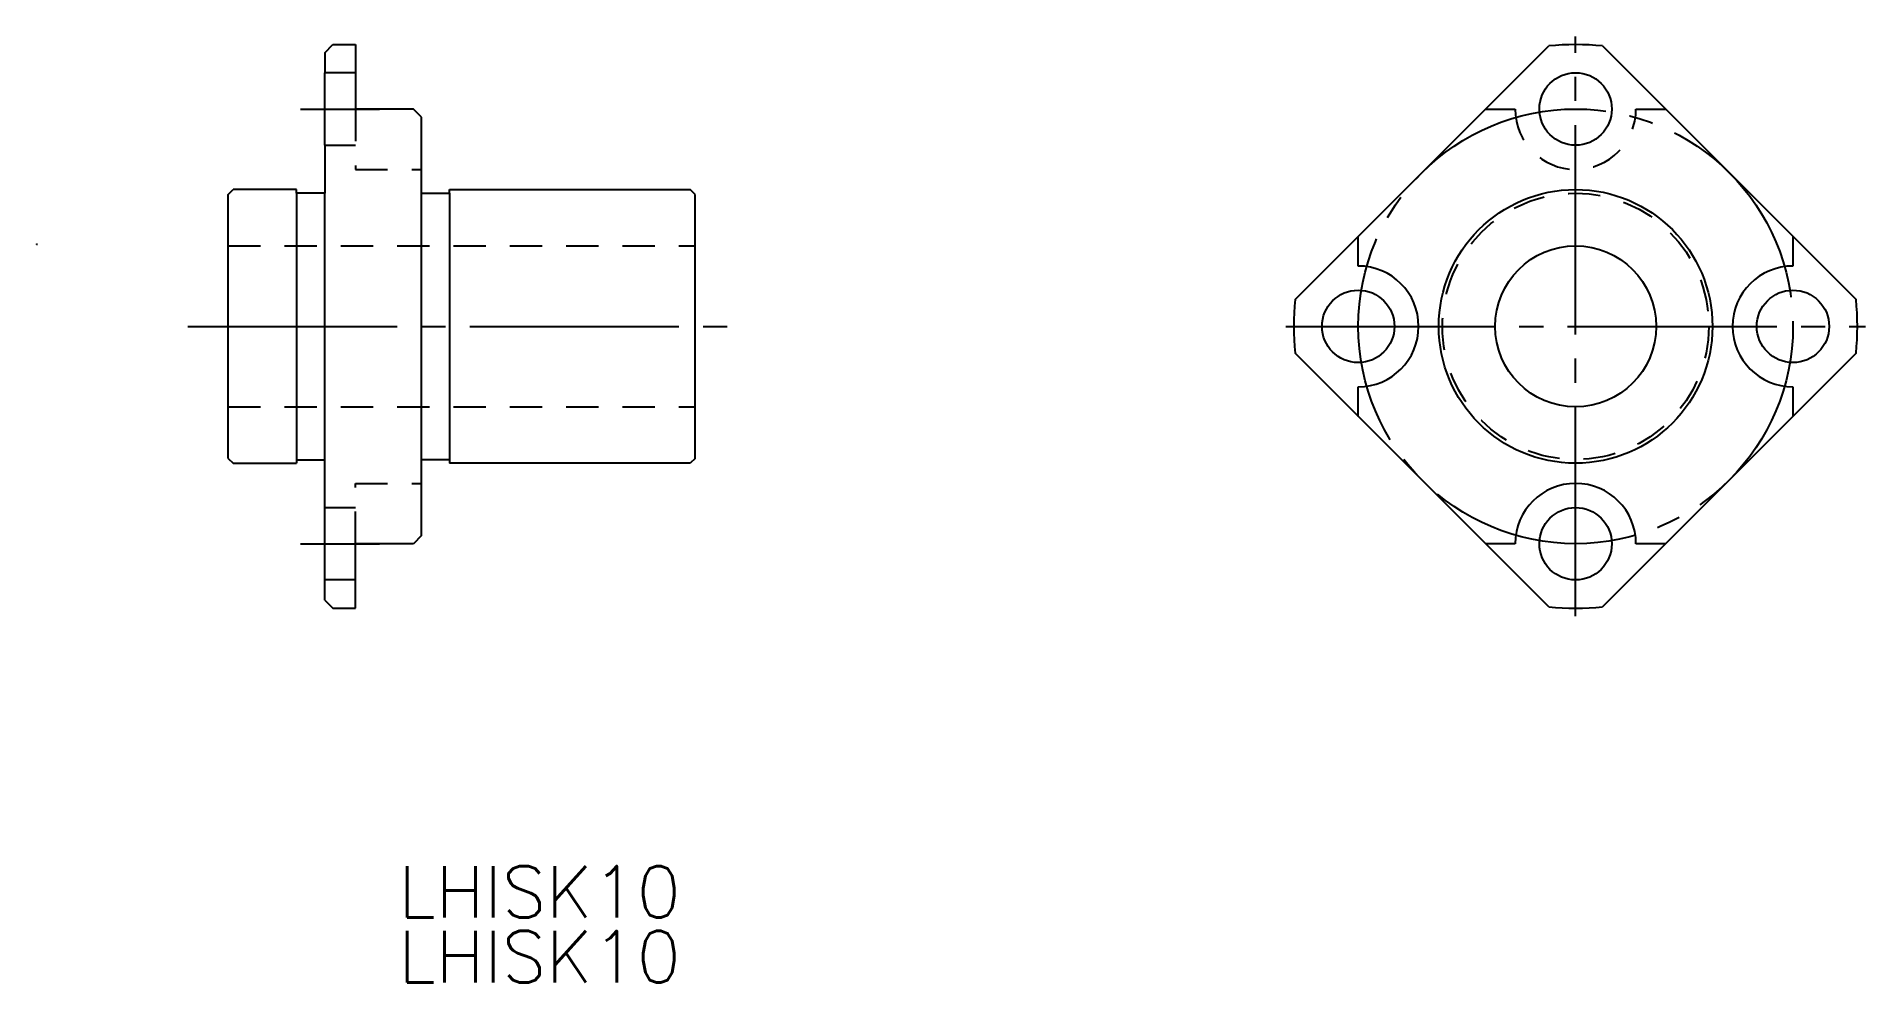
# Model space of a CAD drawing. Extents: x 116 to 229, y 151 to 210.
import ezdxf

# ---------------------------------------------------------------- set-up
doc = ezdxf.new("R2010")
doc.units = 0
doc.linetypes.add('CENTER', pattern=[17.5, 13, -1.5, 1.5, -1.5])
doc.linetypes.add('DASHED', pattern=[3.5, 2, -1.5])
doc.layers.get('0').update_dxf_attribs({"linetype": 'CONTINUOUS'})
doc.layers.add('CENTER', color=1, linetype='CENTER')
doc.styles.get("Standard").update_dxf_attribs({"font": 'txt.shx', "bigfont": '@extfont2.shx'})

msp = doc.modelspace()

# ---------------------------------------------------------------- linework, layer by layer
at = {"color": 7, "linetype": 'CONTINUOUS'}
for p, q in [((133.5, 208.66), (134, 209.16)), ((134, 209.16), (135.4, 209.16)), ((135.4, 209.16), (135.4, 205.16)), ((193.77, 193.33), (209.52, 209.08)), ((212.86, 209.08), (228.61, 193.33)), ((133.5, 208.66), (133.5, 207.41)), ((133.5, 202.91), (133.5, 207.41)), ((139, 205.16), (135.4, 205.16)), ((139.5, 204.65), (139, 205.16)), ((139.5, 178.67), (139.5, 204.65)), ((133.5, 202.91), (133.5, 200.96)), ((127.5, 199.86), (127.8, 200.16)), ((131.75, 200.16), (127.8, 200.16)), ((131.75, 199.93), (131.75, 200.16)), ((131.75, 199.93), (131.75, 183.16)), ((133.5, 199.93), (131.75, 199.93)), ((133.5, 200.96), (133.5, 199.93)), ((133.5, 174.66), (133.5, 199.93)), ((139.5, 199.93), (141.25, 199.93)), ((141.25, 200.16), (156.2, 200.16)), ((141.25, 199.93), (141.25, 200.16)), ((141.25, 199.93), (141.25, 183.16)), ((156.5, 199.86), (156.2, 200.16)), ((127.5, 183.46), (127.5, 199.86)), ((156.5, 183.46), (156.5, 199.86)), ((115.6, 196.78), (115.6, 196.75)), ((115.65, 196.75), (115.6, 196.75)), ((197.69, 195.41), (197.69, 197.25)), ((224.69, 197.25), (224.69, 195.41)), ((209.52, 174.24), (193.77, 189.99)), ((228.61, 189.99), (212.86, 174.24)), ((197.69, 186.07), (197.69, 187.91)), ((224.69, 187.91), (224.69, 186.07)), ((127.5, 183.46), (127.8, 183.16)), ((127.8, 183.16), (131.75, 183.16)), ((131.75, 183.38), (133.5, 183.38)), ((141.25, 183.38), (139.5, 183.38)), ((156.2, 183.16), (141.25, 183.16)), ((156.5, 183.46), (156.2, 183.16)), ((139.5, 178.67), (139, 178.16)), ((139, 178.16), (135.4, 178.16)), ((135.4, 174.16), (135.4, 178.16)), ((207.44, 178.16), (205.6, 178.16)), ((216.78, 178.16), (214.94, 178.16)), ((133.5, 174.66), (134, 174.16)), ((134, 174.16), (135.4, 174.16))]:
    msp.add_line(p, q, dxfattribs=at)
at = {"color": 3, "linetype": 'DASHED'}
for p, q in [((135.4, 207.41), (133.5, 207.41)), ((135.4, 205.16), (135.4, 201.41)), ((205.6, 205.16), (207.44, 205.16)), ((214.94, 205.16), (216.78, 205.16)), ((133.5, 202.91), (135.4, 202.91)), ((135.4, 201.41), (139.5, 201.41)), ((127.5, 196.66), (156.5, 196.66)), ((127.5, 186.66), (156.5, 186.66)), ((135.4, 178.16), (135.4, 181.91)), ((135.4, 181.91), (139.5, 181.91)), ((133.5, 180.41), (135.4, 180.41)), ((135.4, 175.91), (133.5, 175.91))]:
    msp.add_line(p, q, dxfattribs=at)
at = {"color": 7, "linetype": 'CONTINUOUS'}
for centre, radius in [((211.19, 205.16), 2.25), ((211.19, 191.66), 8.5), ((211.19, 191.66), 5), ((197.69, 191.66), 2.25), ((224.69, 191.66), 2.25), ((211.19, 178.16), 2.25)]:
    msp.add_circle(centre, radius, dxfattribs=at)
at = {"color": 3, "linetype": 'DASHED'}
msp.add_circle((211.19, 191.66), 8.27, dxfattribs=at)
at = {"color": 7, "linetype": 'CONTINUOUS'}
for centre, radius, start, end in [((211.19, 191.66), 17.5, 84.5177, 95.4823), ((197.69, 191.66), 3.75, 270, 90), ((224.69, 191.66), 3.75, 90, 270), ((211.19, 191.66), 17.5, 174.5177, 185.4823), ((211.19, 191.66), 17.5, 354.5177, 5.4823), ((211.19, 178.16), 3.75, 0, 180), ((211.19, 191.66), 17.5, 264.5177, 275.4823)]:
    msp.add_arc(centre, radius, start, end, dxfattribs=at)
at = {"color": 3, "linetype": 'DASHED'}
msp.add_arc((211.19, 205.16), 3.75, 180, 0, dxfattribs=at)
at = {"layer": 'CENTER', "color": 1, "linetype": 'CENTER'}
for p, q in [((211.19, 173.66), (211.19, 209.66)), ((132, 205.16), (136.9, 205.16)), ((125, 191.66), (158.5, 191.66)), ((193.19, 191.66), (229.19, 191.66)), ((132, 178.16), (136.9, 178.16))]:
    msp.add_line(p, q, dxfattribs=at)
msp.add_circle((211.19, 191.66), 13.5, dxfattribs=at)

# ---------------------------------------------------------------- texts
at = {"color": 7, "linetype": 'CONTINUOUS'}
for p in [(138.06, 154.94), (138.06, 150.91)]:
    msp.add_text('LHISK10', height=3.2, dxfattribs=at).set_placement(p)

doc.saveas('drawing.dxf')
